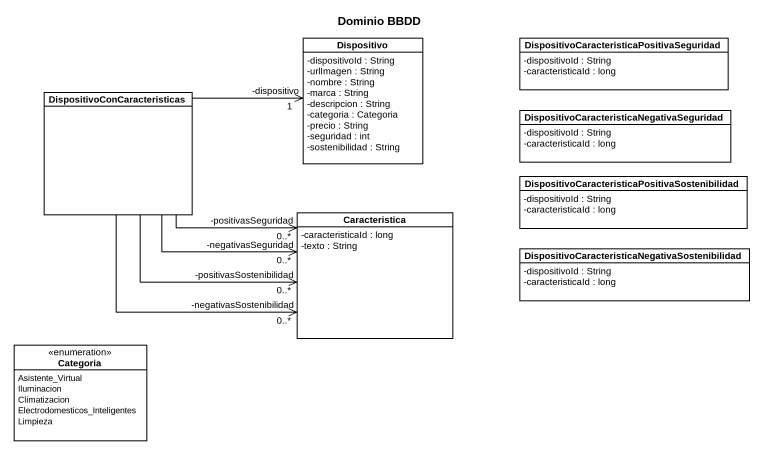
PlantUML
@startuml
title Dominio BBDD
hide circle
hide empty members
skinparam classAttributeIconSize 0
class Dispositivo {
  -dispositivoId : String
  -urlImagen : String
  -nombre : String
  -marca : String
  -descripcion : String
  -categoria : Categoria
  -precio : String
  -seguridad : int
  -sostenibilidad : String
}
class "DispositivoCaracteristicaPositivaSeguridad" as DispositivoCaracteristicaPos {
  -dispositivoId : String
  -caracteristicaId : long
}
class "DispositivoConCaracteristicas" as DispositivoConCaracteristica
class "DispositivoCaracteristicaNegativaSeguridad" as DispositivoCaracteristicaNeg {
  -dispositivoId : String
  -caracteristicaId : long
}
class "DispositivoCaracteristicaPositivaSostenibilidad" as DispositivoCaracteristicaPos_2 {
  -dispositivoId : String
  -caracteristicaId : long
}
class Caracteristica {
  -caracteristicaId : long
  -texto : String
}
class "DispositivoCaracteristicaNegativaSostenibilidad" as DispositivoCaracteristicaNeg_2 {
  -dispositivoId : String
  -caracteristicaId : long
}
enum Categoria {
  Asistente_Virtual
  Iluminacion
  Climatizacion
  Electrodomesticos_Inteligentes
  Limpieza
}
DispositivoConCaracteristica -right-> "-dispositivo\n1" Dispositivo
DispositivoConCaracteristica -right-> "-positivasSeguridad\n0..*" Caracteristica
DispositivoConCaracteristica -right-> "-negativasSeguridad\n0..*" Caracteristica
DispositivoConCaracteristica -right-> "-positivasSostenibilidad\n0..*" Caracteristica
DispositivoConCaracteristica -right-> "-negativasSostenibilidad\n0..*" Caracteristica
@enduml
